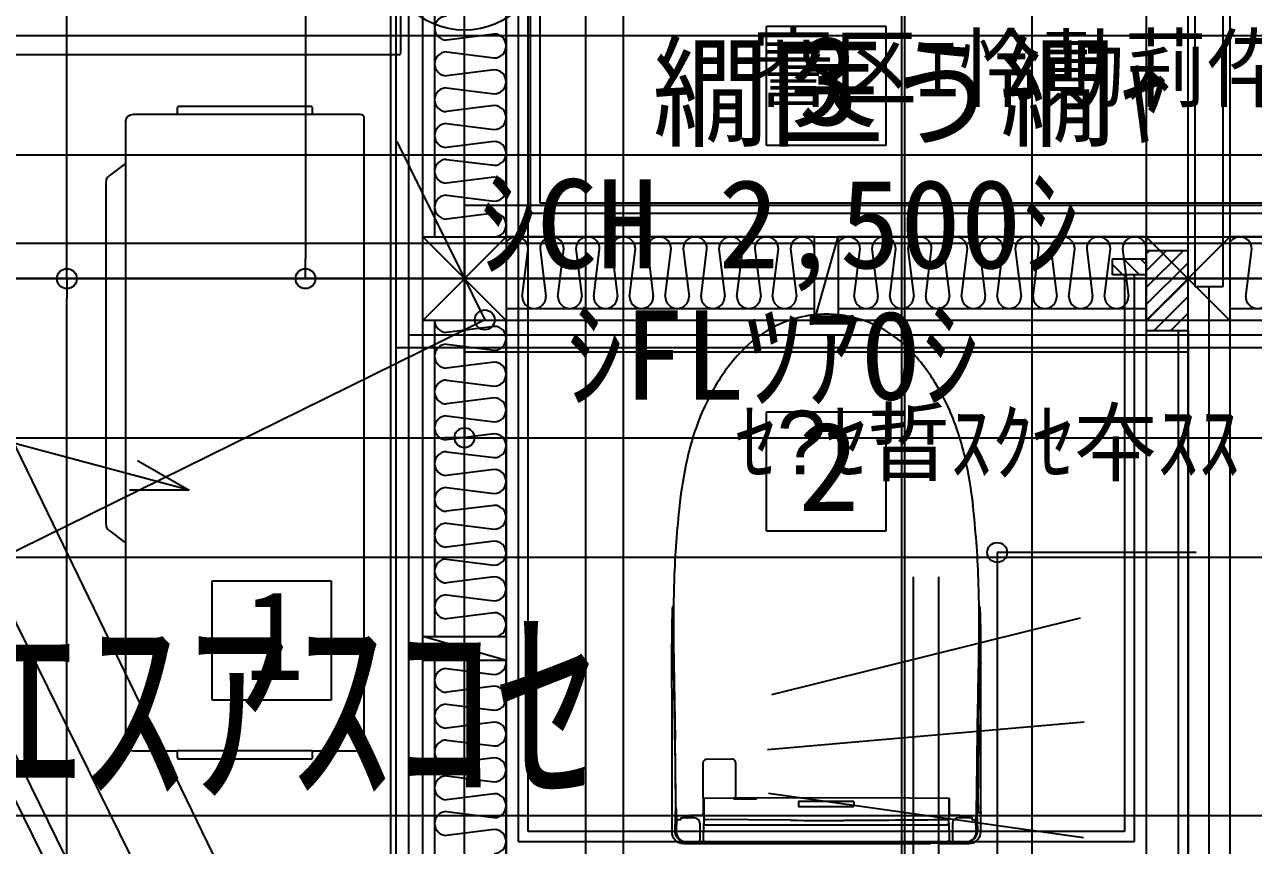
# Model space of a CAD drawing. Header units: metres. Extents: x 10908 to 27249, y 7268 to 22901.
# Drawn here: x 15371 to 16917, y 16218 to 17249 of the extents above; entities that cross this region are included whole.
import ezdxf

# ---------------------------------------------------------------- set-up
doc = ezdxf.new("R2010")
doc.units = ezdxf.units.M

msp = doc.modelspace()

# ---------------------------------------------------------------- linework, layer by layer
at = {"layer": '繝上Φ繧ｬ繝ｼ繝代う繝_2F'}
for p, q in [((16489, 16555), (16489, 14840)), ((16521, 16555), (16521, 14840)), ((16699.1, 16503.4), (16310.9, 16406.6)), ((16704.2, 16372.4), (16305.8, 16337.6)), ((16703.1, 16227.2), (16306.9, 16282.8))]:
    msp.add_line(p, q, dxfattribs=at)
at = {"layer": '繝繝ｼ繧ｿ 001_1F'}
for p, q in [((15924.7, 7962.5), (15924.7, 21845)), ((16834.7, 14350), (16834.7, 21840)), ((15424.7, 16955), (15424.7, 17805)), ((15724.7, 17317.4), (15724.7, 16955)), ((15839.7, 17102.4), (15950.2, 16878.2)), ((15839.7, 17102.4), (15839.7, 17102.4)), ((15924.7, 16980), (15924.7, 16730)), ((15924.7, 16980), (15924.7, 16980)), ((15924.7, 16980), (15924.7, 16980)), ((15424.7, 16930), (15424.7, 16955)), ((15724.7, 16930), (15724.7, 16955)), ((15674.7, 16930), (15424.7, 16930)), ((15424.7, 16930), (15424.7, 16905)), ((15424.7, 16930), (15424.7, 16930)), ((15674.7, 16930), (15674.7, 16930)), ((15674.7, 16930), (15674.7, 16930)), ((15974.7, 16930), (15724.7, 16930)), ((15724.7, 16930), (15724.7, 16930)), ((15974.7, 16930), (15974.7, 16930)), ((15578.3, 16664.1), (14719.1, 16894.3)), ((15424.7, 16045), (15424.7, 16905)), ((15950.2, 16878.2), (15927.8, 16867.1)), ((15927.8, 16867.1), (15258.3, 16537)), ((15039.7, 16730), (15899.7, 16730)), ((15924.7, 16730), (15899.7, 16730)), ((15924.7, 16730), (15924.7, 16730)), ((15924.7, 16730), (15949.7, 16730)), ((15949.7, 16730), (17479.7, 16730)), ((15513.4, 16701.6), (15578.3, 16664.1)), ((15578.3, 16664.1), (15503.3, 16664.1)), ((15039.7, 16580), (17479.7, 16580))]:
    msp.add_line(p, q, dxfattribs=at)
for centre, radius in [((15924.7, 17342.4), 100), ((15424.7, 16930), 12.5), ((15424.7, 16930), 12.5), ((15724.7, 16930), 12.5), ((15950.2, 16878.2), 12.5), ((15924.7, 16730), 12.5), ((15924.7, 16730), 12.5)]:
    msp.add_circle(centre, radius, dxfattribs=at)
at = {"layer": '繝繝ｼ繧ｿ 001_2F'}
for p, q in [((15924.7, 9922), (15924.7, 21845)), ((16124.7, 9922), (16124.7, 21845)), ((16584.9, 13789.9), (14793.5, 17423.1)), ((15724.7, 17317.4), (15724.7, 16955)), ((15839.7, 17102.4), (15950.2, 16878.2)), ((15839.7, 17102.4), (15839.7, 17102.4)), ((15924.7, 16980), (15924.7, 16730)), ((15924.7, 16980), (15924.7, 16980)), ((15924.7, 16980), (15924.7, 16980)), ((15724.7, 16930), (15724.7, 16955)), ((26367.5, 16930), (11375, 16930)), ((15974.7, 16930), (15724.7, 16930)), ((15724.7, 16930), (15724.7, 16930)), ((15974.7, 16930), (15974.7, 16930)), ((15950.2, 16878.2), (15927.8, 16867.1)), ((15927.8, 16867.1), (15258.3, 16537)), ((15039.7, 16730), (15899.7, 16730)), ((15924.7, 16730), (15899.7, 16730)), ((15924.7, 16730), (15924.7, 16730)), ((15924.7, 16730), (15949.7, 16730)), ((15949.7, 16730), (17479.7, 16730)), ((15039.7, 16580), (17479.7, 16580))]:
    msp.add_line(p, q, dxfattribs=at)
for centre in [(15724.7, 16930), (15950.2, 16878.2), (15924.7, 16730), (15924.7, 16730)]:
    msp.add_circle(centre, 12.5, dxfattribs=at)
at = {"layer": '繝繝ｼ繧ｿ 001_R'}
for p, q in [((15924.7, 16930), (15924.7, 20930)), ((16478.6, 14005.5), (15014.7, 16974.5)), ((17504.7, 16930), (15924.7, 16930))]:
    msp.add_line(p, q, dxfattribs=at)
at = {"layer": '繧ｫ繧ｿ繝ｭ繧ｰ驛ｨ蜩(陦帷函險ｭ蛯)_1F'}
for p, q in [((15844.5, 17214.1), (15844.5, 17839.7)), ((15116.8, 17211.9), (15842.2, 17211.9)), ((15842.2, 17211.9), (15843.1, 17211.9)), ((15843.1, 17211.9), (15843.8, 17212.1)), ((15843.8, 17212.1), (15844.3, 17212.6)), ((15844.3, 17212.6), (15844.5, 17213.2)), ((15844.5, 17213.2), (15844.5, 17214.1)), ((16187.5, 16518.9), (16187.5, 16517.2)), ((16571.9, 16517.2), (16571.9, 16518.9)), ((16185.2, 16452), (16185.3, 16377.3)), ((16187.3, 16452.6), (16187.6, 16436.6)), ((16571.8, 16436.6), (16572.1, 16452.6)), ((16573, 16446.5), (16573.7, 16446.5)), ((16574, 16446.3), (16573, 16446.3)), ((16574.2, 16446.9), (16574.2, 16452)), ((16574.2, 16446.9), (16574.2, 16446.1)), ((16574.2, 16390.7), (16574.2, 16446)), ((16187.6, 16436.6), (16188.9, 16364.7)), ((16572.1, 16388.7), (16573.9, 16388.7)), ((16573.7, 16388.5), (16572.1, 16388.5)), ((16574.1, 16369), (16574.2, 16388)), ((16574.2, 16389), (16574.2, 16390.7)), ((16185.3, 16377.3), (16185.3, 16309.3)), ((16571.6, 16368.5), (16571.7, 16368.6)), ((16571.6, 16368.2), (16571.6, 16368.5)), ((16571.6, 16368.5), (16573.7, 16368.5)), ((16573.6, 16368.2), (16571.6, 16368.2)), ((16574.1, 16367.3), (16574.1, 16369)), ((16574.2, 16349.9), (16574.1, 16367.3)), ((16188.9, 16364.7), (16189, 16358.5)), ((16189, 16358.5), (16189.2, 16342.1)), ((16190.7, 16266.7), (16189.6, 16350.6)), ((16570.2, 16342.1), (16570.4, 16358.5)), ((16189.2, 16342.1), (16189.5, 16324.9)), ((16569.9, 16324.9), (16570.2, 16342.1)), ((16574.1, 16279.6), (16574.2, 16349.9)), ((16189.5, 16324.9), (16190.2, 16266.8)), ((16224.6, 16321), (16224.6, 16279.6)), ((16261.1, 16325.9), (16229.3, 16325.7)), ((16265.8, 16279.9), (16265.8, 16321.3)), ((16569.2, 16266.8), (16569.9, 16324.9)), ((16185.3, 16309.3), (16185.3, 16235)), ((16224.7, 16277.5), (16224.7, 16277.2)), ((16263.2, 16276.7), (16224.7, 16276.4)), ((16224.7, 16276.4), (16224.7, 16257.1)), ((16225.2, 16276.9), (16265.2, 16277.2)), ((16225.7, 16276.4), (16225.6, 16252.5)), ((16292.3, 16277), (16263.2, 16276.7)), ((16264.1, 16276.1), (16291.3, 16276.1)), ((16265.7, 16277.5), (16265.7, 16277.8)), ((16379.7, 16277.2), (16292.3, 16277)), ((16484.6, 16276.9), (16379.7, 16277.2)), ((16533.6, 16276.6), (16484.6, 16276.9)), ((16534.7, 16276.6), (16533.6, 16276.6)), ((16533.8, 16276.6), (16533.8, 16252.6)), ((16534.7, 16257.1), (16534.7, 16276.6)), ((16574.1, 16259.7), (16574.1, 16279.6)), ((16190.2, 16266.8), (16189.3, 16236.8)), ((16190.7, 16263.1), (16190.7, 16266.7)), ((16344.6, 16271.6), (16344.6, 16267.4)), ((16413.8, 16272.6), (16345.6, 16272.6)), ((16345.6, 16266.4), (16413.8, 16266.4)), ((16414.8, 16267.4), (16414.8, 16271.6)), ((16570.1, 16236.8), (16569.2, 16266.8)), ((16570.5, 16258.5), (16570.5, 16258.8)), ((16570.5, 16258.8), (16573.5, 16258.8)), ((16573.6, 16258.5), (16570.5, 16258.5)), ((16574.1, 16259.7), (16574.1, 16258)), ((16574.1, 16259.4), (16574.1, 16259.7)), ((16574.1, 16240.1), (16574.1, 16258)), ((16191.5, 16250.4), (16191.1, 16234.7)), ((16196.2, 16249.5), (16193.6, 16249.5)), ((16196.7, 16251.3), (16196.7, 16250)), ((16198.8, 16251.8), (16197.2, 16251.8)), ((16204.7, 16252.1), (16199.7, 16252.1)), ((16213.2, 16252.3), (16205.6, 16252.3)), ((16206.7, 16254.4), (16206.7, 16253.7)), ((16222.7, 16255.1), (16208.7, 16255.1)), ((16221, 16224.8), (16221, 16244.5)), ((16225.4, 16224.3), (16225.6, 16245.3)), ((16225.6, 16252.5), (16225.6, 16245.3)), ((16334.7, 16249.1), (16228.1, 16250)), ((16228.4, 16243.4), (16531, 16243.4)), ((16533.8, 16245.3), (16533.8, 16252.6)), ((16533.8, 16245.3), (16534.1, 16224.1)), ((16546.7, 16255.1), (16536.7, 16255.1)), ((16538.4, 16244.5), (16538.4, 16224.8)), ((16563.2, 16252.3), (16546.2, 16252.3)), ((16563, 16252.5), (16550.7, 16252.5)), ((16563.2, 16250), (16563.2, 16252.3)), ((16565.8, 16249.5), (16563.7, 16249.5)), ((16568.3, 16234.7), (16567.9, 16250.4)), ((16574.1, 16235), (16574.1, 16240.1)), ((16200.3, 16220), (16510.1, 16220)), ((16204.1, 16221.9), (16218.8, 16221.9)), ((16204.1, 16221.6), (16223.3, 16221.6)), ((16227.8, 16221.8), (16531.6, 16221.8)), ((16523.2, 16220), (16559.1, 16220)), ((16536.1, 16221.6), (16555.3, 16221.6)), ((16555.3, 16221.9), (16540.6, 16221.9))]:
    msp.add_line(p, q, dxfattribs=at)
for centre, radius, start, end in [((16379.8, 16740.6), 144.7, 100.2128, 115.7406), ((16379.9, 16740), 145.3, 90.0757, 100.2072), ((16379.5, 16740), 145.3, 79.7928, 89.9227), ((16379.6, 16740.6), 144.7, 64.2594, 79.7873), ((16382.3, 16736.3), 149.7, 115.8846, 134.4421), ((16377.1, 16736.3), 149.7, 45.558, 64.1153), ((16436.9, 16681.4), 227.1, 134.5874, 148.8218), ((16322.5, 16681.4), 227.1, 31.1782, 45.4126), ((16481.4, 16652.2), 280.3, 148.4287, 156.2025), ((16278, 16652.2), 280.3, 23.7975, 31.5713), ((16534.4, 16630.2), 337.7, 156.4112, 167.507), ((16225, 16630.2), 337.7, 12.493, 23.5888), ((16732.2, 16586.2), 540.3, 167.486, 173.7107), ((16027.2, 16586.2), 540.3, 6.2893, 12.514), ((17316.2, 16519.9), 1128, 173.6122, 175.9843), ((15443.2, 16519.9), 1128, 4.0157, 6.3878), ((17462.7, 16506.4), 1275.2, 175.8398, 177.9364), ((15296.7, 16506.4), 1275.2, 2.0636, 4.1602), ((17743.7, 16496.7), 1556.3, 177.9521, 179.181), ((15016.2, 16496.7), 1555.8, 0.8188, 2.0481), ((18332.1, 16455.7), 2146.9, 178.4162, -179.9007), ((16192, 16514.9), 6, 137.9547, 178.4117), ((16192.6, 16514.2), 5.91, 149.6397, -178.5526), ((19226.5, 16513), 3039.8, 179.981, -178.8605), ((17743.3, 16496.7), 1555.9, 179.1806, -179.3404), ((14982.3, 16496.4), 1589.7, -1.11, 0.8111), ((16567.4, 16514.9), 6, 1.5883, 42.0453), ((16566.8, 16514.2), 5.91, -1.4446, 30.3576), ((13532.9, 16513), 3039.8, -1.1395, 0.019), ((14427.3, 16455.7), 2146.9, -0.0993, 1.5838), ((189738.9, 19224.5), 173573.1, -179.093603, -179.051311), ((10500.9, 16555.2), 6071.5, -1.13776, -0.84548), ((18125.3, 16393.1), 1553.2, 178.0383, -179.8366), ((16579, 16445.5), 6.05, 170.7922, 172.7071), ((16573.8, 16446.9), 0.458, -90.1416, -1.3761), ((16574, 16446), 0.252, 34.8499, 90.0445), ((16573.9, 16446), 0.319, -2.1867, 32.5915), ((-4770609.7, 99745.4), 4787905.7, -0.9978487, -0.9970114), ((128094.2, 14443.7), 111540.3, 178.976218, 179.016362), ((16579.7, 16389.5), 7.63, -173.6323, -172.1177), ((16573, 16388.4), 0.3, 89.7791, 160.5292), ((16573.7, 16388), 0.462, -0.9928, 90.2566), ((16573.9, 16388.9), 0.251, -90.0023, -36.4147), ((16573.9, 16388.9), 0.26, -36.4923, -11.2281), ((16573.4, 16389), 0.755, -9.3421, -0.3459), ((20121.6, 16277.4), 3551.1, 178.5355, -179.6992), ((16573.2, 16368), 0.5, 105.2508, 156.4978), ((16573.6, 16367.7), 0.508, 16.2317, 89.8025), ((16573.7, 16368.9), 0.465, -90.128, 0.7395), ((16571.9, 16367.3), 2.27, -1.1809, 12.5811), ((-533118831.4, 6757119.3), 533178013.4, -0.724397508, -0.724386738), ((16229.3, 16321), 4.7, 90.0464, 179.4758), ((16261.2, 16321.3), 4.63, 0.4001, 90.9793), ((16265.9, 16279.4), 41.3, 179.8028, -177.3461), ((16225, 16277.3), 0.328, -171.2463, -113.0037), ((16225.2, 16277.6), 0.707, -112.7299, -87.0956), ((16264.1, 16277.1), 1, -158.161, -90.0133), ((16265.2, 16278.1), 0.859, -90.2116, -74.0656), ((16265.4, 16277.6), 0.346, -74.74, -10.6258), ((16211, 16279.7), 54.8, -1.9651, 0.1624), ((16291.3, 16277.1), 1, -90.0142, -3.8417), ((16190.7, 16266), 0.557, 118.0104, 159.7536), ((16201.9, 16266.5), 11.7, -178.4855, -162.7076), ((16191.9, 16264.2), 2.68, 115.9612, 121.4037), ((16404.1, 16266.3), 213.4, -179.1419, -177.5507), ((16345.6, 16271.6), 1, 90, -180), ((16345.6, 16267.4), 1, 180, -90), ((16413.8, 16271.6), 1, 0, 90), ((16413.8, 16267.4), 1, -90, 0), ((16353.2, 16266.3), 215.5, -2.4445, -0.4963), ((16573.5, 16259.3), 0.502, -89.8774, -54.5615), ((16573.6, 16258), 0.497, 0.8069, 90.121), ((16573.5, 16259.3), 0.509, -54.6527, -18.2228), ((16572.9, 16259.4), 1.15, -15.7436, -0.8984), ((16262.1, 16260.1), 71.3, -177.6135, -174.5616), ((16209.8, 16255.1), 18.7, -174.5567, -170.1233), ((16196.7, 16252.8), 5.4, -170.479, -158.6493), ((16192.1, 16250.5), 0.581, 154.0473, 171.3619), ((16193.2, 16250.3), 1.68, 170.5813, 178.491), ((16194.2, 16249.3), 3, 148.7195, 150.6876), ((16194, 16251.9), 2.57, -156.6562, -139.4916), ((16193.6, 16251.6), 2.1, -139.1611, -90.1634), ((16196.2, 16250), 0.5, -90, 0), ((16197.2, 16251.3), 0.5, 90, 180), ((16198.8, 16252.3), 0.517, -89.6717, -37.5366), ((16199.5, 16251.4), 0.717, 102.8143, 121.0692), ((16199.7, 16250.8), 1.35, 89.7535, 103.4375), ((16204.7, 16254.6), 2.49, -90.0561, -74.4746), ((16204.9, 16254.1), 1.95, -75.5166, -36.7329), ((16204.9, 16254.1), 1.95, -75.5212, -67.6089), ((16205.3, 16253.7), 1.38, -35.4119, -0.3709), ((16208.3, 16252.7), 2.27, 104.7645, 133.9673), ((16208.7, 16251.5), 3.53, 89.9276, 106.4125), ((16213.2, 16244.5), 7.8, 0, 90), ((16222.7, 16257.1), 2, -90.0286, 0), ((16228.2, 16252.6), 2.54, -178.2982, -91.0784), ((16227.6, 16245.4), 1.96, -178.297, -120.1061), ((16228.1, 16246.1), 2.85, -122.0888, -89.802), ((16228.3, 16243.2), 0.149, 115.8904, 165.2065), ((16228.4, 16243), 0.375, 90.5414, 120.5384), ((16379.7, 33507.6), 17258.6, -90.14939, -89.9253), ((16221.7, 49786.4), 33537.8, -89.69161, -89.47112), ((16531, 16243), 0.376, 59.5024, 89.4178), ((16531.1, 16243.2), 0.149, 14.7935, 64.1096), ((16531.2, 16252.6), 2.54, -88.8972, -0.2145), ((16531.3, 16246.1), 2.85, -90.2038, -57.9054), ((16531.8, 16245.4), 1.96, -59.8939, -1.703), ((16536.7, 16257.1), 2, 180, -89.9714), ((16546.2, 16244.5), 7.8, 90, -180), ((16546.7, 16251.5), 3.56, 75.2677, 90.0795), ((16546.9, 16252.2), 2.81, 57.8836, 75.5798), ((16547.8, 16253.5), 1.24, 40.2461, 58.8614), ((16550.7, 16254.5), 2, -174.9514, -90.0069), ((16563, 16252.3), 0.247, 2.7739, 84.7245), ((16563.7, 16250), 0.5, -180, -90), ((16565.8, 16251.6), 2.09, -89.8366, -40.8389), ((16565.4, 16251.9), 2.57, -40.5084, -23.3438), ((16562.7, 16252.8), 5.4, -21.3518, -9.5199), ((16565.2, 16249.3), 3, 29.3121, 31.2808), ((16567.3, 16250.5), 0.581, 8.6381, 25.9527), ((16566.2, 16250.3), 1.68, 1.509, 9.4187), ((16549.6, 16255.1), 18.7, -9.8766, -5.4434), ((16497.3, 16260.1), 71.3, -5.4384, -2.3865), ((16200.3, 16235), 15, -179.9733, -90), ((16204.1, 16236.5), 14.9, 178.9514, -90.0174), ((16203.3, 16234.4), 12.2, 178.533, -133.4466), ((16555.3, 16236.5), 14.9, -90.0212, 1.0486), ((16559.1, 16235), 15, -89.9986, -11.0805), ((16556.1, 16234.4), 12.2, -46.5513, 1.4649), ((16559, 16235), 15, -11.0496, -0.036), ((16204.1, 16235.3), 13.4, -133.2985, -89.731), ((16218, 16224.8), 3, -75.4633, 0.0007), ((16223.1, 16223.1), 1.5, -83.2476, -41.8766), ((16222.6, 16314.8), 93.1, -89.5868, -86.787), ((16221, 16225.3), 4.55, -44.688, -25.1865), ((16223.1, 16224.4), 2.28, -27.6096, -3.2347), ((16227.8, 16224.2), 2.46, 178.2037, -89.6455), ((16510, 16223.3), 3.29, -88.8124, -84.4016), ((16510.2, 16221), 1.01, -83.2914, -49.641), ((16516.2, 15973.7), 246.6, 88.7564, 91.2436), ((16522.2, 16221), 1.01, -130.4543, -98.7612), ((16522.3, 16221.8), 1.79, -97.9504, -90.847), ((16523.1, 16255.2), 35.2, -91.3719, -89.8642), ((16531.6, 16224.3), 2.49, -89.8884, -51.2817), ((16536.8, 16314.8), 93.1, -93.213, -90.4132), ((16531.5, 16224.3), 2.51, -51.2341, -3.4864), ((16536.5, 16224.5), 2.52, -170.7946, -152.9845), ((16538.4, 16225.3), 4.55, -154.8157, -135.3099), ((16536.3, 16223.1), 1.5, -138.1234, -96.7524), ((16541.4, 16224.8), 3, 179.9993, -104.5367), ((16555.3, 16235.3), 13.4, -90.269, -46.7015)]:
    msp.add_arc(centre, radius, start, end, dxfattribs=at)
at = {"layer": '繧ｫ繧ｿ繝ｭ繧ｰ驛ｨ蜩(髮ｻ蛹冶｣ｽ蜩)_1F'}
for p, q in [((15563.6, 17145.1), (15563.5, 17144.3)), ((15563.6, 17145.1), (15563.5, 17144.3)), ((15563.6, 17145.1), (15563.5, 17144.3)), ((15563.5, 17144.3), (15563.5, 17136.3)), ((15563.5, 17144.3), (15563.5, 17136.3)), ((15563.5, 17144.3), (15563.5, 17136.3)), ((15563.9, 17145.7), (15563.6, 17145.1)), ((15563.9, 17145.7), (15563.6, 17145.1)), ((15563.9, 17145.7), (15563.6, 17145.1)), ((15564.4, 17146.2), (15563.9, 17145.7)), ((15564.4, 17146.2), (15563.9, 17145.7)), ((15564.4, 17146.2), (15563.9, 17145.7)), ((15564.9, 17146.3), (15564.4, 17146.2)), ((15564.9, 17146.3), (15564.4, 17146.2)), ((15564.9, 17146.3), (15564.4, 17146.2)), ((15732.1, 17146.3), (15564.9, 17146.3)), ((15732.1, 17146.3), (15564.9, 17146.3)), ((15732.1, 17146.3), (15564.9, 17146.3)), ((15732.7, 17146.2), (15732.1, 17146.3)), ((15732.7, 17146.2), (15732.1, 17146.3)), ((15732.7, 17146.2), (15732.1, 17146.3)), ((15733.1, 17145.7), (15732.7, 17146.2)), ((15733.1, 17145.7), (15732.7, 17146.2)), ((15733.1, 17145.7), (15732.7, 17146.2)), ((15733.4, 17145.1), (15733.1, 17145.7)), ((15733.4, 17145.1), (15733.1, 17145.7)), ((15733.4, 17145.1), (15733.1, 17145.7)), ((15733.5, 17144.3), (15733.4, 17145.1)), ((15733.5, 17144.3), (15733.4, 17145.1)), ((15733.5, 17144.3), (15733.4, 17145.1)), ((15733.5, 17136.3), (15733.5, 17144.3)), ((15733.5, 17136.3), (15733.5, 17144.3)), ((15733.5, 17136.3), (15733.5, 17144.3)), ((15499.3, 17131.4), (15498.5, 17128.3)), ((15499.3, 17131.4), (15498.5, 17128.3)), ((15499.3, 17131.4), (15498.5, 17128.3)), ((15498.5, 17128.3), (15498.5, 17074.6)), ((15498.5, 17128.3), (15498.5, 17074.6)), ((15498.5, 17128.3), (15498.5, 17074.6)), ((15501.5, 17134), (15499.3, 17131.4)), ((15501.5, 17134), (15499.3, 17131.4)), ((15501.5, 17134), (15499.3, 17131.4)), ((15504.6, 17135.7), (15501.5, 17134)), ((15504.6, 17135.7), (15501.5, 17134)), ((15504.6, 17135.7), (15501.5, 17134)), ((15508.5, 17136.3), (15504.6, 17135.7)), ((15508.5, 17136.3), (15504.6, 17135.7)), ((15508.5, 17136.3), (15504.6, 17135.7)), ((15563.5, 17136.3), (15508.5, 17136.3)), ((15563.5, 17136.3), (15508.5, 17136.3)), ((15563.5, 17136.3), (15508.5, 17136.3)), ((15733.5, 17136.3), (15563.5, 17136.3)), ((15733.5, 17136.3), (15563.5, 17136.3)), ((15733.5, 17136.3), (15563.5, 17136.3)), ((15793.5, 17136.3), (15733.5, 17136.3)), ((15793.5, 17136.3), (15733.5, 17136.3)), ((15793.5, 17136.3), (15733.5, 17136.3)), ((15795.5, 17136), (15793.5, 17136.3)), ((15795.5, 17136), (15793.5, 17136.3)), ((15795.5, 17136), (15793.5, 17136.3)), ((15797.1, 17135.3), (15795.5, 17136)), ((15797.1, 17135.3), (15795.5, 17136)), ((15797.1, 17135.3), (15795.5, 17136)), ((15798.1, 17134.2), (15797.1, 17135.3)), ((15798.1, 17134.2), (15797.1, 17135.3)), ((15798.1, 17134.2), (15797.1, 17135.3)), ((15798.5, 17132.8), (15798.1, 17134.2)), ((15798.5, 17132.8), (15798.1, 17134.2)), ((15798.5, 17132.8), (15798.1, 17134.2)), ((15798.5, 16339.9), (15798.5, 17132.8)), ((15798.5, 16339.9), (15798.5, 17132.8)), ((15798.5, 16339.9), (15798.5, 17132.8)), ((15498.5, 17074.6), (15477.7, 17059.4)), ((15498.5, 17074.6), (15477.7, 17059.4)), ((15498.5, 17074.6), (15477.7, 17059.4)), ((15498.5, 17074.6), (15498.5, 16598)), ((15498.5, 17074.6), (15498.5, 16598)), ((15498.5, 17074.6), (15498.5, 16598)), ((15473.9, 17053.2), (15473.5, 17050.8)), ((15473.9, 17053.2), (15473.5, 17050.8)), ((15473.9, 17053.2), (15473.5, 17050.8)), ((15473.5, 17050.8), (15473.5, 16621.8)), ((15473.5, 17050.8), (15473.5, 16621.8)), ((15473.5, 17050.8), (15473.5, 16621.8)), ((15474.7, 17055.6), (15473.9, 17053.2)), ((15474.7, 17055.6), (15473.9, 17053.2)), ((15474.7, 17055.6), (15473.9, 17053.2)), ((15476.1, 17057.7), (15474.7, 17055.6)), ((15476.1, 17057.7), (15474.7, 17055.6)), ((15476.1, 17057.7), (15474.7, 17055.6)), ((15477.7, 17059.4), (15476.1, 17057.7)), ((15477.7, 17059.4), (15476.1, 17057.7)), ((15477.7, 17059.4), (15476.1, 17057.7)), ((15473.5, 16621.8), (15473.9, 16619.4)), ((15473.5, 16621.8), (15473.9, 16619.4)), ((15473.5, 16621.8), (15473.9, 16619.4)), ((15473.9, 16619.4), (15474.7, 16617)), ((15473.9, 16619.4), (15474.7, 16617)), ((15473.9, 16619.4), (15474.7, 16617)), ((15474.7, 16617), (15476.1, 16614.9)), ((15474.7, 16617), (15476.1, 16614.9)), ((15474.7, 16617), (15476.1, 16614.9)), ((15476.1, 16614.9), (15477.7, 16613.3)), ((15476.1, 16614.9), (15477.7, 16613.3)), ((15476.1, 16614.9), (15477.7, 16613.3)), ((15477.7, 16613.3), (15498.5, 16598)), ((15477.7, 16613.3), (15498.5, 16598)), ((15477.7, 16613.3), (15498.5, 16598)), ((15498.5, 16598), (15498.5, 16344.3)), ((15498.5, 16598), (15498.5, 16344.3)), ((15498.5, 16598), (15498.5, 16344.3)), ((15498.5, 16344.3), (15499.3, 16341.2)), ((15498.5, 16344.3), (15499.3, 16341.2)), ((15498.5, 16344.3), (15499.3, 16341.2)), ((15499.3, 16341.2), (15501.5, 16338.7)), ((15499.3, 16341.2), (15501.5, 16338.7)), ((15499.3, 16341.2), (15501.5, 16338.7)), ((15501.5, 16338.7), (15504.6, 16336.9)), ((15501.5, 16338.7), (15504.6, 16336.9)), ((15501.5, 16338.7), (15504.6, 16336.9)), ((15504.6, 16336.9), (15508.5, 16336.3)), ((15504.6, 16336.9), (15508.5, 16336.3)), ((15504.6, 16336.9), (15508.5, 16336.3)), ((15508.5, 16336.3), (15563.5, 16336.3)), ((15508.5, 16336.3), (15563.5, 16336.3)), ((15508.5, 16336.3), (15563.5, 16336.3)), ((15733.5, 16336.3), (15563.5, 16336.3)), ((15563.5, 16336.3), (15563.5, 16328.3)), ((15733.5, 16336.3), (15563.5, 16336.3)), ((15563.5, 16336.3), (15563.5, 16328.3)), ((15733.5, 16336.3), (15563.5, 16336.3)), ((15563.5, 16336.3), (15563.5, 16328.3)), ((15733.5, 16328.3), (15733.5, 16336.3)), ((15733.5, 16336.3), (15793.5, 16336.3)), ((15733.5, 16328.3), (15733.5, 16336.3)), ((15733.5, 16336.3), (15793.5, 16336.3)), ((15733.5, 16328.3), (15733.5, 16336.3)), ((15733.5, 16336.3), (15793.5, 16336.3)), ((15793.5, 16336.3), (15795.5, 16336.6)), ((15793.5, 16336.3), (15795.5, 16336.6)), ((15793.5, 16336.3), (15795.5, 16336.6)), ((15795.5, 16336.6), (15797.1, 16337.4)), ((15795.5, 16336.6), (15797.1, 16337.4)), ((15795.5, 16336.6), (15797.1, 16337.4)), ((15797.1, 16337.4), (15798.1, 16338.5)), ((15797.1, 16337.4), (15798.1, 16338.5)), ((15797.1, 16337.4), (15798.1, 16338.5)), ((15798.1, 16338.5), (15798.5, 16339.9)), ((15798.1, 16338.5), (15798.5, 16339.9)), ((15798.1, 16338.5), (15798.5, 16339.9)), ((15563.5, 16328.3), (15563.6, 16327.5)), ((15563.5, 16328.3), (15563.6, 16327.5)), ((15563.5, 16328.3), (15563.6, 16327.5)), ((15563.6, 16327.5), (15563.9, 16326.9)), ((15563.6, 16327.5), (15563.9, 16326.9)), ((15563.6, 16327.5), (15563.9, 16326.9)), ((15563.9, 16326.9), (15564.4, 16326.5)), ((15563.9, 16326.9), (15564.4, 16326.5)), ((15563.9, 16326.9), (15564.4, 16326.5)), ((15564.4, 16326.5), (15564.9, 16326.3)), ((15564.4, 16326.5), (15564.9, 16326.3)), ((15564.4, 16326.5), (15564.9, 16326.3)), ((15564.9, 16326.3), (15732.1, 16326.3)), ((15564.9, 16326.3), (15732.1, 16326.3)), ((15564.9, 16326.3), (15732.1, 16326.3)), ((15732.1, 16326.3), (15732.7, 16326.5)), ((15732.1, 16326.3), (15732.7, 16326.5)), ((15732.1, 16326.3), (15732.7, 16326.5)), ((15732.7, 16326.5), (15733.1, 16326.9)), ((15732.7, 16326.5), (15733.1, 16326.9)), ((15732.7, 16326.5), (15733.1, 16326.9)), ((15733.1, 16326.9), (15733.4, 16327.5)), ((15733.1, 16326.9), (15733.4, 16327.5)), ((15733.1, 16326.9), (15733.4, 16327.5)), ((15733.4, 16327.5), (15733.5, 16328.3)), ((15733.4, 16327.5), (15733.5, 16328.3)), ((15733.4, 16327.5), (15733.5, 16328.3))]:
    msp.add_line(p, q, dxfattribs=at)
at = {"layer": '蜀螢∽ｻ穂ｸ_1F'}
for p, q in [((15992.2, 17762.5), (15992.2, 16222.5)), ((16004.7, 16235), (16004.7, 17750)), ((16754.7, 16935), (16754.7, 16235)), ((16767.2, 16222.5), (16767.2, 16935)), ((16822.2, 16865), (16822.2, 16120)), ((16834.7, 16865), (16834.7, 16150)), ((16754.7, 16235), (16004.7, 16235)), ((15992.2, 16222.5), (16767.2, 16222.5))]:
    msp.add_line(p, q, dxfattribs=at)
at = {"layer": '蜀螢∽ｻ穂ｸ_2F'}
for p, q in [((16007.2, 17482.5), (16007.2, 17012.5)), ((16019.7, 17025), (16019.7, 17482.5)), ((17604.7, 17025), (16019.7, 17025)), ((16007.2, 17012.5), (17604.7, 17012.5))]:
    msp.add_line(p, q, dxfattribs=at)
at = {"layer": '螟門｣∽ｻ穂ｸ_1F'}
for p, q in [((15838.2, 17916.5), (15838.2, 15535.1)), ((15854.2, 17900.5), (15854.2, 15538.8))]:
    msp.add_line(p, q, dxfattribs=at)
at = {"layer": '螟門｣∽ｻ穂ｸ_2F'}
for p, q in [((15838.2, 17482.5), (15838.2, 16843.5)), ((15854.2, 17482.5), (15854.2, 16859.5)), ((15854.2, 16859.5), (17434.2, 16859.5)), ((15838.2, 16843.5), (17418.2, 16843.5))]:
    msp.add_line(p, q, dxfattribs=at)
at = {"layer": '螢_1F'}
for p, q in [((15872.2, 16982.5), (15872.2, 17777.5)), ((15977.2, 17777.5), (15977.2, 16982.5)), ((15872.2, 16072.5), (15872.2, 16877.5)), ((15977.2, 16877.5), (15977.2, 16207.5)), ((16782.2, 16865), (16782.2, 16120)), ((16822.2, 16865), (16822.2, 16120)), ((15872.2, 16450), (15872.2, 16480)), ((15872.2, 16480), (15977.2, 16480)), ((15977.2, 16450), (15872.2, 16480)), ((15977.2, 16480), (15977.2, 16450)), ((15977.2, 16450), (15872.2, 16450))]:
    msp.add_line(p, q, dxfattribs=at)
at = {"layer": '螢_2F'}
for p, q in [((15872.2, 16982.5), (15872.2, 17289.9)), ((15977.2, 17289.9), (15977.2, 16982.5)), ((15977.2, 16982.5), (16782.2, 16982.5)), ((16364.7, 16877.5), (16364.7, 16982.5)), ((16364.7, 16982.5), (16394.7, 16982.5)), ((16364.7, 16877.5), (16394.7, 16982.5)), ((16394.7, 16982.5), (16394.7, 16877.5)), ((16887.2, 16982.5), (17452.2, 16982.5)), ((16782.2, 16877.5), (15977.2, 16877.5)), ((16394.7, 16877.5), (16364.7, 16877.5)), ((17452.2, 16877.5), (16887.2, 16877.5))]:
    msp.add_line(p, q, dxfattribs=at)
at = {"layer": '蟒ｺ蜈ｷ(譛ｨ陬ｽ謌ｸ)_1F'}
for p, q in [((16782.2, 17735), (16782.2, 16965)), ((16843, 17735), (16843, 16920)), ((16879, 16920), (16879, 17735)), ((16887.2, 17735), (16887.2, 16150)), ((16739.7, 16955), (16782.2, 16955)), ((16739.7, 16935), (16739.7, 16955)), ((16753.7, 16955), (16773.7, 16935)), ((16775, 16955), (16782.2, 16947.8)), ((16834.7, 16965), (16782.2, 16965)), ((16782.2, 16965), (16782.2, 16865)), ((16782.2, 16918.8), (16828.4, 16965)), ((16782.2, 16940), (16807.2, 16965)), ((16782.2, 16961.3), (16786, 16965)), ((16782.2, 16955), (16782.2, 16935)), ((16834.7, 16865), (16834.7, 16965)), ((16739.7, 16947.8), (16752.5, 16935)), ((16782.2, 16897.6), (16834.7, 16950.1)), ((16782.2, 16935), (16739.7, 16935)), ((16782.2, 16876.4), (16834.7, 16928.9)), ((16792, 16865), (16834.7, 16907.7)), ((16843, 16920), (16879, 16920)), ((16861, 16920), (16861, 16150)), ((16813.2, 16865), (16834.7, 16886.5)), ((16782.2, 16865), (16834.7, 16865)), ((16834.4, 16865), (16834.7, 16865.3))]:
    msp.add_line(p, q, dxfattribs=at)
at = {"layer": '蟒ｺ蜈ｷ(驥大ｱ樒ｪ)_2F'}
for p, q in [((16844.7, 16585.8), (16594.7, 16585.8)), ((16594.7, 16585.8), (16594.7, 16560.8)), ((16844.7, 16585.8), (16844.7, 16585.8)), ((16594.7, 16560.8), (16594.7, 14920.8))]:
    msp.add_line(p, q, dxfattribs=at)
msp.add_circle((16594.7, 16585.8), 12.5, dxfattribs=at)
at = {"layer": '謇区村_2F'}
for p, q in [((15113.7, 16997.6), (16523.9, 14137.5)), ((15039.7, 16980.4), (16490.1, 14038.8))]:
    msp.add_line(p, q, dxfattribs=at)
at = {"layer": '譁ｭ辭ｱ譚_1F'}
for p, q in [((15887.2, 17360), (15887.2, 16982.5)), ((15977.2, 16982.5), (15977.2, 17360)), ((15962.2, 17237.5), (15902.2, 17230)), ((15902.2, 17215), (15962.2, 17207.5)), ((15962.2, 17192.5), (15902.2, 17185)), ((15902.2, 17170), (15962.2, 17162.5)), ((15962.2, 17147.5), (15902.2, 17140)), ((15902.2, 17125), (15962.2, 17117.5)), ((15962.2, 17102.5), (15902.2, 17095)), ((15902.2, 17080), (15962.2, 17072.5)), ((15962.2, 17057.5), (15902.2, 17050)), ((15902.2, 17035), (15962.2, 17027.5)), ((15962.2, 17012.5), (15902.2, 17005)), ((15887.2, 16982.5), (15977.2, 16982.5)), ((15977.2, 16877.5), (15887.2, 16877.5)), ((15887.2, 16877.5), (15887.2, 16480)), ((15977.2, 16480), (15977.2, 16877.5)), ((15962.2, 16870), (15902.2, 16862.5)), ((15902.2, 16847.5), (15962.2, 16840)), ((15962.2, 16825), (15902.2, 16817.5)), ((15902.2, 16802.5), (15962.2, 16795)), ((15962.2, 16780), (15902.2, 16772.5)), ((15902.2, 16757.5), (15962.2, 16750)), ((15962.2, 16735), (15902.2, 16727.5)), ((15902.2, 16712.5), (15962.2, 16705)), ((15962.2, 16690), (15902.2, 16682.5)), ((15902.2, 16667.5), (15962.2, 16660)), ((15962.2, 16645), (15902.2, 16637.5)), ((15902.2, 16622.5), (15962.2, 16615)), ((15962.2, 16600), (15902.2, 16592.5)), ((15902.2, 16577.5), (15962.2, 16570)), ((15962.2, 16555), (15902.2, 16547.5)), ((15902.2, 16532.5), (15962.2, 16525)), ((15962.2, 16510), (15902.2, 16502.5)), ((15887.2, 16480), (15977.2, 16480)), ((15977.2, 16450), (15887.2, 16450)), ((15887.2, 16450), (15887.2, 16072.5)), ((15977.2, 16072.5), (15977.2, 16450)), ((15902.2, 16440), (15962.2, 16432.5)), ((15962.2, 16417.5), (15902.2, 16410)), ((15902.2, 16395), (15962.2, 16387.5)), ((15962.2, 16372.5), (15902.2, 16365)), ((15902.2, 16350), (15962.2, 16342.5)), ((15962.2, 16327.5), (15902.2, 16320)), ((15902.2, 16305), (15962.2, 16297.5)), ((15962.2, 16282.5), (15902.2, 16275)), ((15902.2, 16260), (15962.2, 16252.5)), ((15962.2, 16237.5), (15902.2, 16230))]:
    msp.add_line(p, q, dxfattribs=at)
for centre, start, end in [((15902.2, 17245), 90, -90), ((15962.2, 17222.5), -90, 90), ((15902.2, 17200), 90, -90), ((15962.2, 17177.5), -90, 90), ((15902.2, 17155), 90, -90), ((15962.2, 17132.5), -90, 90), ((15902.2, 17110), 90, -90), ((15962.2, 17087.5), -90, 90), ((15902.2, 17065), 90, -90), ((15962.2, 17042.5), -90, 90), ((15902.2, 17020), 90, -90), ((15962.2, 16997.5), -90, 90), ((15902.2, 16877.5), -180, -90), ((15962.2, 16855), -90, 90), ((15902.2, 16832.5), 90, -90), ((15962.2, 16810), -90, 90), ((15902.2, 16787.5), 90, -90), ((15962.2, 16765), -90, 90), ((15902.2, 16742.5), 90, -90), ((15962.2, 16720), -90, 90), ((15902.2, 16697.5), 90, -90), ((15962.2, 16675), -90, 90), ((15902.2, 16652.5), 90, -90), ((15962.2, 16630), -90, 90), ((15902.2, 16607.5), 90, -90), ((15962.2, 16585), -90, 90), ((15902.2, 16562.5), 90, -90), ((15962.2, 16540), -90, 90), ((15902.2, 16517.5), 90, -90), ((15962.2, 16495), -90, 90), ((15962.2, 16447.5), -90, 9.5941), ((15902.2, 16425), 90, -90), ((15962.2, 16402.5), -90, 90), ((15902.2, 16380), 90, -90), ((15962.2, 16357.5), -90, 90), ((15902.2, 16335), 90, -90), ((15962.2, 16312.5), -90, 90), ((15902.2, 16290), 90, -90), ((15962.2, 16267.5), -90, 90), ((15902.2, 16245), 90, -90), ((15962.2, 16222.5), -90, 90)]:
    msp.add_arc(centre, 15, start, end, dxfattribs=at)
at = {"layer": '譁ｭ辭ｱ譚_2F'}
for p, q in [((15887.2, 17289.9), (15887.2, 16982.5)), ((15977.2, 16982.5), (15977.2, 17289.9)), ((15962.2, 17237.5), (15902.2, 17230)), ((15902.2, 17215), (15962.2, 17207.5)), ((15962.2, 17192.5), (15902.2, 17185)), ((15902.2, 17170), (15962.2, 17162.5)), ((15962.2, 17147.5), (15902.2, 17140)), ((15902.2, 17125), (15962.2, 17117.5)), ((15962.2, 17102.5), (15902.2, 17095)), ((15902.2, 17080), (15962.2, 17072.5)), ((15962.2, 17057.5), (15902.2, 17050)), ((15902.2, 17035), (15962.2, 17027.5)), ((15962.2, 17012.5), (15902.2, 17005)), ((15887.2, 16982.5), (15977.2, 16982.5)), ((16364.7, 16982.5), (15977.2, 16982.5)), ((15977.2, 16982.5), (15977.2, 16892.5)), ((16364.7, 16892.5), (16364.7, 16982.5)), ((16782.2, 16982.5), (16394.7, 16982.5)), ((16394.7, 16982.5), (16394.7, 16892.5)), ((16782.2, 16892.5), (16782.2, 16982.5)), ((17274.7, 16982.5), (16887.2, 16982.5)), ((16887.2, 16982.5), (16887.2, 16892.5)), ((15997.2, 16907.5), (16004.7, 16967.5)), ((16019.7, 16967.5), (16027.2, 16907.5)), ((16042.2, 16907.5), (16049.7, 16967.5)), ((16064.7, 16967.5), (16072.2, 16907.5)), ((16087.2, 16907.5), (16094.7, 16967.5)), ((16109.7, 16967.5), (16117.2, 16907.5)), ((16132.2, 16907.5), (16139.7, 16967.5)), ((16154.7, 16967.5), (16162.2, 16907.5)), ((16177.2, 16907.5), (16184.7, 16967.5)), ((16199.7, 16967.5), (16207.2, 16907.5)), ((16222.2, 16907.5), (16229.7, 16967.5)), ((16244.7, 16967.5), (16252.2, 16907.5)), ((16267.2, 16907.5), (16274.7, 16967.5)), ((16289.7, 16967.5), (16297.2, 16907.5)), ((16312.2, 16907.5), (16319.7, 16967.5)), ((16334.7, 16967.5), (16342.2, 16907.5)), ((16414.7, 16907.5), (16422.2, 16967.5)), ((16437.2, 16967.5), (16444.7, 16907.5)), ((16459.7, 16907.5), (16467.2, 16967.5)), ((16482.2, 16967.5), (16489.7, 16907.5)), ((16504.7, 16907.5), (16512.2, 16967.5)), ((16527.2, 16967.5), (16534.7, 16907.5)), ((16549.7, 16907.5), (16557.2, 16967.5)), ((16572.2, 16967.5), (16579.7, 16907.5)), ((16594.7, 16907.5), (16602.2, 16967.5)), ((16617.2, 16967.5), (16624.7, 16907.5)), ((16639.7, 16907.5), (16647.2, 16967.5)), ((16662.2, 16967.5), (16669.7, 16907.5)), ((16684.7, 16907.5), (16692.2, 16967.5)), ((16707.2, 16967.5), (16714.7, 16907.5)), ((16729.7, 16907.5), (16737.2, 16967.5)), ((16752.2, 16967.5), (16759.7, 16907.5)), ((16907.2, 16907.5), (16914.7, 16967.5)), ((15977.2, 16892.5), (16364.7, 16892.5)), ((16394.7, 16892.5), (16782.2, 16892.5)), ((16887.2, 16892.5), (17274.7, 16892.5))]:
    msp.add_line(p, q, dxfattribs=at)
for centre, start, end in [((15902.2, 17245), 90, -90), ((15962.2, 17222.5), -90, 90), ((15902.2, 17200), 90, -90), ((15962.2, 17177.5), -90, 90), ((15902.2, 17155), 90, -90), ((15962.2, 17132.5), -90, 90), ((15902.2, 17110), 90, -90), ((15962.2, 17087.5), -90, 90), ((15902.2, 17065), 90, -90), ((15962.2, 17042.5), -90, 90), ((15902.2, 17020), 90, -90), ((15962.2, 16997.5), -90, 90), ((15989.7, 16967.5), 0, 146.4427), ((16034.7, 16967.5), 0, 180), ((16079.7, 16967.5), 0, 180), ((16124.7, 16967.5), 0, 180), ((16169.7, 16967.5), 0, 180), ((16214.7, 16967.5), 0, 180), ((16259.7, 16967.5), 0, 180), ((16304.7, 16967.5), 0, 180), ((16349.7, 16967.5), 0, 180), ((16407.2, 16967.5), 0, 146.6418), ((16452.2, 16967.5), 0, 180), ((16497.2, 16967.5), 0, 180), ((16542.2, 16967.5), 0, 180), ((16587.2, 16967.5), 0, 180), ((16632.2, 16967.5), 0, 180), ((16677.2, 16967.5), 0, 180), ((16722.2, 16967.5), 0, 180), ((16767.2, 16967.5), 0, 180), ((16899.7, 16967.5), 0, 146.2446), ((16012.2, 16907.5), 180, 0), ((16057.2, 16907.5), 180, 0), ((16102.2, 16907.5), 180, 0), ((16147.2, 16907.5), 180, 0), ((16192.2, 16907.5), 180, 0), ((16237.2, 16907.5), 180, 0), ((16282.2, 16907.5), 180, 0), ((16327.2, 16907.5), 180, 0), ((16429.7, 16907.5), 180, 0), ((16474.7, 16907.5), 180, 0), ((16519.7, 16907.5), 180, 0), ((16564.7, 16907.5), 180, 0), ((16609.7, 16907.5), 180, 0), ((16654.7, 16907.5), 180, 0), ((16699.7, 16907.5), 180, 0), ((16744.7, 16907.5), 180, 0), ((16922.2, 16907.5), 180, 0)]:
    msp.add_arc(centre, 15, start, end, dxfattribs=at)
at = {"layer": '譟ｱ_1F'}
for p, q in [((15872.2, 16877.5), (15872.2, 16982.5)), ((15872.2, 16982.5), (15977.2, 16982.5)), ((15977.2, 16877.5), (15872.2, 16982.5)), ((15872.2, 16877.5), (15977.2, 16982.5)), ((15977.2, 16982.5), (15977.2, 16877.5)), ((15977.2, 16877.5), (15872.2, 16877.5))]:
    msp.add_line(p, q, dxfattribs=at)
at = {"layer": '譟ｱ_2F'}
for p, q in [((15872.2, 16877.5), (15872.2, 16982.5)), ((15872.2, 16982.5), (15977.2, 16982.5)), ((15977.2, 16877.5), (15872.2, 16982.5)), ((15872.2, 16877.5), (15977.2, 16982.5)), ((15977.2, 16982.5), (15977.2, 16877.5)), ((16782.2, 16877.5), (16782.2, 16982.5)), ((16782.2, 16982.5), (16887.2, 16982.5)), ((16887.2, 16877.5), (16782.2, 16982.5)), ((16782.2, 16877.5), (16887.2, 16982.5)), ((16887.2, 16982.5), (16887.2, 16877.5)), ((15977.2, 16877.5), (15872.2, 16877.5)), ((16887.2, 16877.5), (16782.2, 16877.5))]:
    msp.add_line(p, q, dxfattribs=at)
at = {"layer": '閠仙鴨螢_1F'}
for p, q in [((15832.2, 16930), (15832.2, 17830)), ((15832.2, 16930), (15832.2, 17830)), ((15832.2, 16020), (15832.2, 16930)), ((15832.2, 16020), (15832.2, 16930)), ((15607.2, 16400), (15607.2, 16550)), ((15607.2, 16550), (15757.2, 16550)), ((15757.2, 16550), (15757.2, 16400)), ((15757.2, 16400), (15607.2, 16400))]:
    msp.add_line(p, q, dxfattribs=at)
at = {"layer": '閠仙鴨螢_2F'}
for p, q in [((16304.7, 17097.5), (16304.7, 17247.5)), ((16304.7, 17247.5), (16454.7, 17247.5)), ((16454.7, 17247.5), (16454.7, 17097.5)), ((16454.7, 17097.5), (16304.7, 17097.5)), ((15924.7, 17022.5), (16834.7, 17022.5)), ((15924.7, 17022.5), (16834.7, 17022.5)), ((16834.7, 17022.5), (17504.7, 17022.5)), ((16834.7, 17022.5), (17504.7, 17022.5)), ((16834.7, 16837.5), (15924.7, 16837.5)), ((16834.7, 16837.5), (15924.7, 16837.5)), ((16304.7, 16612.5), (16304.7, 16762.5)), ((16304.7, 16762.5), (16454.7, 16762.5)), ((16454.7, 16762.5), (16454.7, 16612.5)), ((16454.7, 16612.5), (16304.7, 16612.5))]:
    msp.add_line(p, q, dxfattribs=at)
at = {"layer": '騾壹ｊ闃ｯ_1F'}
for p, q in [((15924.7, 9325), (15924.7, 22205)), ((16077.5, 10010), (16077.5, 22205)), ((16474.6, 10010), (16474.6, 22205)), ((16478.7, 9325), (16478.7, 22205)), ((16638.6, 10010), (16638.6, 22205)), ((16834.7, 9325), (16834.7, 22205)), ((18614.1, 10010), (14765.1, 17946)), ((18480.6, 9945.4), (14580.1, 17856.1)), ((13514.7, 17235.6), (24358.1, 17235.6)), ((13953.4, 17085.6), (24358.1, 17085.6)), ((13801.7, 16974.5), (24358.1, 16974.5)), ((13514.7, 16930), (24358.1, 16930)), ((13514.7, 16255), (24358.1, 16255))]:
    msp.add_line(p, q, dxfattribs=at)
at = {"layer": '騾壹ｊ闃ｯ_2F'}
for p, q in [((15924.7, 9325), (15924.7, 22205)), ((16077.5, 10010), (16077.5, 22205)), ((16474.6, 10010), (16474.6, 22205)), ((16478.7, 9325), (16478.7, 22205)), ((16638.6, 10010), (16638.6, 22205)), ((16834.7, 9325), (16834.7, 22205)), ((18614.1, 10010), (14765.1, 17946)), ((18480.6, 9945.4), (14580.1, 17856.1)), ((13514.7, 17235.6), (24358.1, 17235.6)), ((13953.4, 17085.6), (24358.1, 17085.6)), ((13801.7, 16974.5), (24358.1, 16974.5)), ((13514.7, 16930), (24358.1, 16930)), ((13514.7, 16255), (24358.1, 16255))]:
    msp.add_line(p, q, dxfattribs=at)
at = {"layer": '騾壹ｊ闃ｯ_R'}
for p, q in [((15924.7, 9325), (15924.7, 22205)), ((16077.5, 10010), (16077.5, 22205)), ((16474.6, 10010), (16474.6, 22205)), ((16478.7, 9325), (16478.7, 22205)), ((16638.6, 10010), (16638.6, 22205)), ((16834.7, 9325), (16834.7, 22205)), ((18614.1, 10010), (14765.1, 17946)), ((18480.6, 9945.4), (14580.1, 17856.1)), ((13514.7, 17235.6), (24358.1, 17235.6)), ((13953.4, 17085.6), (24358.1, 17085.6)), ((13801.7, 16974.5), (24358.1, 16974.5)), ((13514.7, 16930), (24358.1, 16930)), ((13514.7, 16255), (24358.1, 16255))]:
    msp.add_line(p, q, dxfattribs=at)

# ---------------------------------------------------------------- texts
at = {"layer": '繝繝ｼ繧ｿ 001_1F'}
for s, height, p in [('謇区ｴ怜勣莉伜庶邏', 80, (16286.3, 17154.3)), ('ｾ\x80ｾ晢ｽｸｾ夲ｽｽ', 80, (16265.6, 16684)), ('迚ｩ蜈･蟇ｸ豕輔\x80\x80蠎贋ｸ具ｽｴｽｱｽｺｾ', 200, (12273.7, 16290))]:
    msp.add_text(s, height=height, dxfattribs=at).set_placement(p)
at = {"layer": '閠仙鴨螢_1F'}
msp.add_text('1', height=112, dxfattribs=at).set_placement((15647.2, 16425.5))
at = {"layer": '閠仙鴨螢_2F'}
for s, p in [('3', (16344.7, 17123)), ('2', (16344.7, 16638))]:
    msp.add_text(s, height=112, dxfattribs=at).set_placement(p)
at = {"layer": '驛ｨ螻_1F'}
for s, p in [('繝医う繝ｬ', (16161.2, 17108)), ('ｼCH 2,500ｼ', (15942.7, 16943)), ('ｼFLﾂｱ0ｼ', (16052, 16778))]:
    msp.add_text(s, height=112, dxfattribs=at).set_placement(p)

doc.saveas('drawing.dxf')
